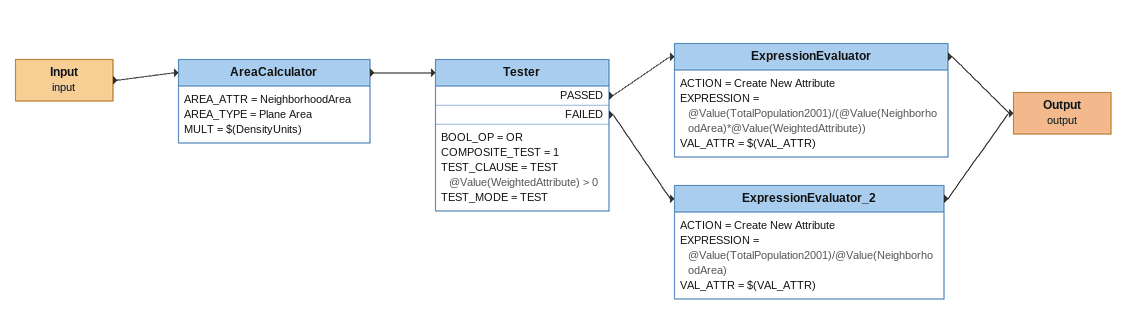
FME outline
Input (input)
    -> AreaCalculator
AreaCalculator
    AREA_ATTR = NeighborhoodArea
    AREA_TYPE = Plane Area
    MULT = $(DensityUnits)
    -> Tester
Tester
    BOOL_OP = OR
    COMPOSITE_TEST = 1
    TEST_CLAUSE = TEST @Value(WeightedAttribute) > 0
    TEST_MODE = TEST
    PASSED -> ExpressionEvaluator
    FAILED -> ExpressionEvaluator_2
ExpressionEvaluator
    ACTION = Create New Attribute
    EXPRESSION = @Value(TotalPopulation2001)/(@Value(NeighborhoodArea)*@Value(WeightedAttribute))
    VAL_ATTR = $(VAL_ATTR)
    -> Output (output)
ExpressionEvaluator_2
    ACTION = Create New Attribute
    EXPRESSION = @Value(TotalPopulation2001)/@Value(NeighborhoodArea)
    VAL_ATTR = $(VAL_ATTR)
    -> Output (output)
Output (output)
